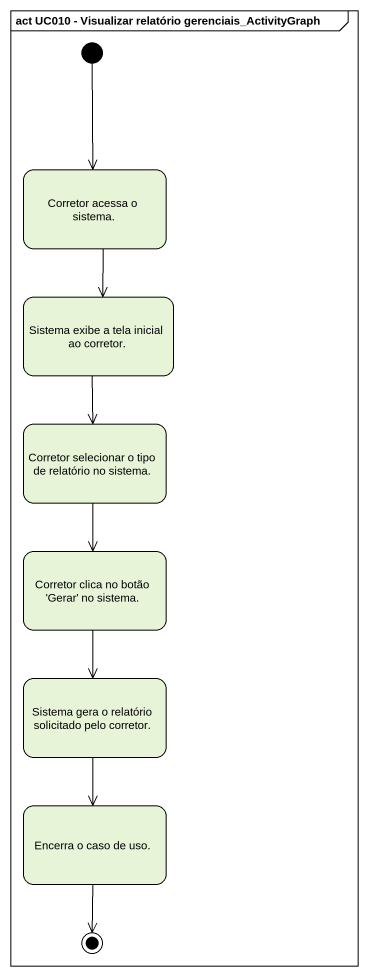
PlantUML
@startuml
mainframe act UC010 - Visualizar relatório gerenciais_ActivityGraph
hide empty description
state "Corretor acessa o sistema." as Corretor_acessa_o_sistema
state "Sistema exibe a tela inicial ao corretor." as Sistema_exibe_a_tela
state "Corretor selecionar o tipo de relatório no sistema." as Corretor_selecionar_o_tipo
state "Corretor clica no botão 'Gerar' no sistema." as Corretor_clica_no_botão
state "Sistema gera o relatório solicitado pelo corretor." as Sistema_gera_o_relatório
state "Encerra o caso de uso." as Encerra_o_caso_de_uso
[*] --> Corretor_acessa_o_sistema
Corretor_acessa_o_sistema --> Sistema_exibe_a_tela
Sistema_exibe_a_tela --> Corretor_selecionar_o_tipo
Corretor_selecionar_o_tipo --> Corretor_clica_no_botão
Corretor_clica_no_botão --> Sistema_gera_o_relatório
Sistema_gera_o_relatório --> Encerra_o_caso_de_uso
Encerra_o_caso_de_uso --> [*]
@enduml
